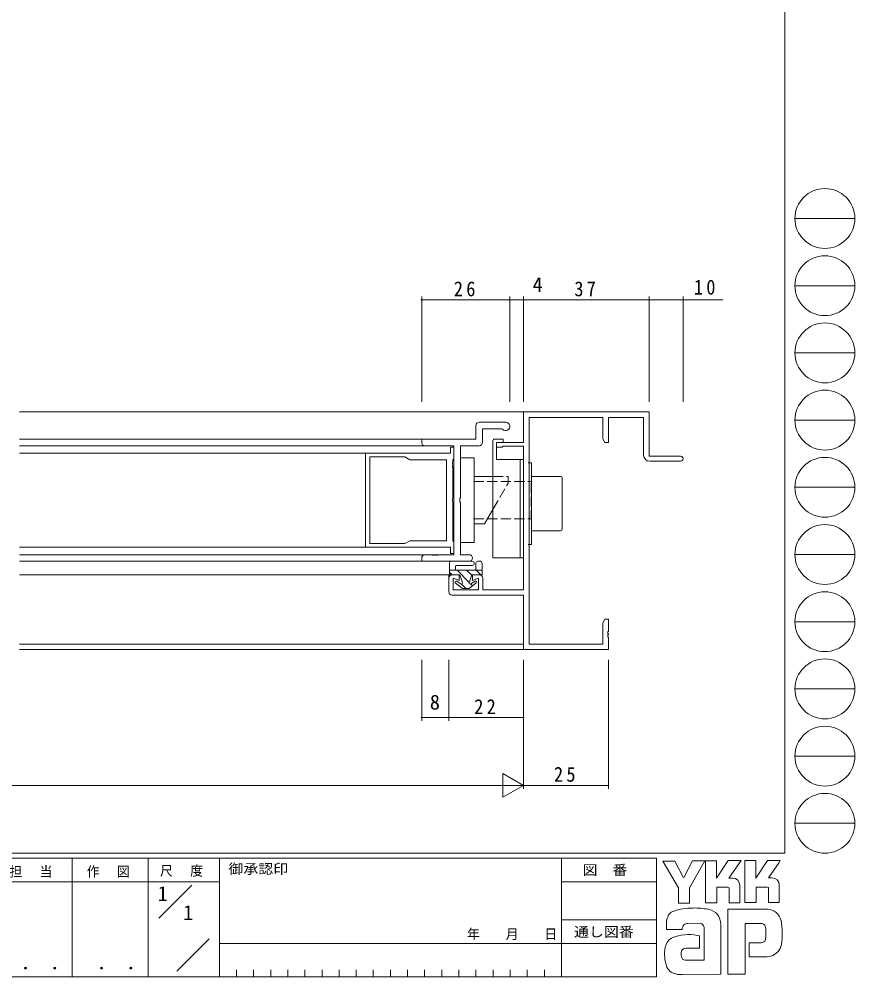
# Model space of a CAD drawing. Units: millimetres on the paper. Extents: x -420 to 373, y -297 to 267.
# Drawn here: x 126.7 to 372.9, y -297 to -14.9 of the extents above; entities that cross this region are included whole.
import ezdxf
from ezdxf.enums import TextEntityAlignment as Align

# ---------------------------------------------------------------- set-up
doc = ezdxf.new("R2010")
doc.units = ezdxf.units.MM
doc.linetypes.add('DASHED3', pattern=[4, 3, -1])
for name, color, linetype, lineweight in [('0-1_YKK_ZWAK', 7, 'Continuous', 9), ('0-3_YKK_11', 7, 'Continuous', 9), ('0-4_YKK_12', 2, 'Continuous', 9), ('0-5_YKK_13', 4, 'Continuous', 9), ('0-6_YKK_D', 6, 'Continuous', 9)]:
    doc.layers.add(name, color=color, linetype=linetype, lineweight=lineweight)
doc.layers.add('0-2_USER1', color=3, linetype='Continuous')
doc.styles.add('ＭＳ ゴシック', font='')
doc.styles.get('ＭＳ ゴシック').set_extended_font_data('MS Gothic')

msp = doc.modelspace()

# ---------------------------------------------------------------- linework, layer by layer
at = {"layer": '0-1_YKK_ZWAK'}
for p, q in [((352.3, 264.4), (352.3, -260.6)), ((355.276, -73.616), (372.916, -73.616)), ((355.276, -93.412), (372.916, -93.412)), ((355.276, -113.208), (372.916, -113.208)), ((355.276, -133.004), (372.916, -133.004)), ((355.276, -152.8), (372.916, -152.8)), ((355.276, -172.596), (372.916, -172.596)), ((355.276, -192.392), (372.916, -192.392)), ((355.276, -212.188), (372.916, -212.188)), ((355.276, -231.984), (372.916, -231.984)), ((355.276, -251.78), (372.916, -251.78)), ((352.3, -260.6), (-417.7, -260.6)), ((314.5, -262), (-417.7, -262)), ((142.3, -262), (142.3, -297)), ((164.7, -262), (164.7, -297)), ((185.7, -262), (185.7, -297)), ((286.5, -262), (286.5, -297)), ((314.5, -262), (314.5, -297)), ((316.337, -262.906), (319.851, -262.906)), ((320.932, -270.799), (316.337, -262.906)), ((325.136, -262.798), (322.581, -267.771)), ((328.96, -275.231), (328.96, -262.825)), ((340.474, -262.717), (343.745, -262.717)), ((340.474, -275.123), (340.474, -262.717)), ((347.178, -262.717), (350.962, -262.717)), ((350.583, -263.365), (347.461, -267.825)), ((350.962, -262.717), (350.583, -263.365)), ((336.879, -267.906), (335.84, -267.906)), ((348.501, -267.825), (347.461, -267.825)), ((165.684, -268.999), (97.5, -268.999)), ((165.684, -268.999), (185.7, -268.999)), ((167.87, -279.736), (177.564, -270.043)), ((286.5, -269), (314.5, -269)), ((335.474, -270.582), (332.284, -270.582)), ((339.042, -270.069), (339.042, -275.15)), ((343.88, -270.555), (343.88, -275.123)), ((347.069, -270.555), (343.88, -270.555)), ((347.502, -270.717), (347.069, -270.555)), ((347.502, -275.096), (347.502, -270.717)), ((350.664, -270.069), (350.664, -275.096)), ((343.88, -275.123), (340.474, -275.123)), ((347.502, -275.046), (347.553, -275.096)), ((350.664, -275.096), (347.502, -275.096)), ((347.124, -277.096), (335.528, -277.096)), ((335.528, -277.096), (335.528, -296.206)), ((286.5, -280.199), (314.5, -280.199)), ((317.418, -283.07), (317.418, -281.141)), ((327.446, -281.205), (323.748, -281.275)), ((333.42, -281.583), (333.42, -296.179)), ((340.555, -281.259), (345.204, -281.259)), ((340.555, -296.206), (340.555, -281.259)), ((322.067, -283.07), (317.418, -283.07)), ((328.527, -292.071), (328.527, -282.34)), ((346.673, -282.756), (346.691, -285.391)), ((173.172, -295.345), (182.696, -285.821)), ((185.7, -287.2), (286.5, -287.2)), ((314.5, -287.199), (286.5, -287.199)), ((341.772, -286.989), (341.772, -291.125)), ((345.313, -286.989), (341.772, -286.989)), ((327.176, -288.53), (323.181, -288.535)), ((322.905, -292.071), (328.527, -292.071)), ((328.095, -292.071), (328.446, -292.071)), ((328.527, -292.07), (328.528, -292.071)), ((341.772, -291.125), (347.097, -291.125)), ((347.097, -291.125), (348.178, -290.882)), ((190.74, -294.9), (190.74, -297)), ((195.78, -294.9), (195.78, -297)), ((200.82, -294.9), (200.82, -297)), ((205.86, -294.9), (205.86, -297)), ((210.9, -294.9), (210.9, -297)), ((215.94, -294.9), (215.94, -297)), ((220.98, -294.9), (220.98, -297)), ((226.02, -294.9), (226.02, -297)), ((231.06, -294.9), (231.06, -297)), ((236.1, -294.9), (236.1, -297)), ((241.14, -294.9), (241.14, -297)), ((246.18, -294.9), (246.18, -297)), ((251.22, -294.9), (251.22, -297)), ((256.26, -294.9), (256.26, -297)), ((261.3, -294.9), (261.3, -297)), ((266.34, -294.9), (266.34, -297)), ((271.38, -294.9), (271.38, -297)), ((276.42, -294.9), (276.42, -297)), ((281.46, -294.9), (281.46, -297)), ((333.42, -296.179), (333.095, -296.233)), ((-417.7, -297), (314.5, -297)), ((322.067, -296.26), (320.58, -296.26)), ((333.095, -296.233), (322.067, -296.26))]:
    msp.add_line(p, q, dxfattribs=at)
for points in [[(319.851, -262.906), (322.364, -267.609), (322.581, -267.771)], [(325.136, -262.798), (328.762, -262.798), (324.229, -270.826)], [(328.96, -262.825), (332.176, -262.825), (332.176, -267.923), (335.555, -262.771)], [(335.555, -262.771), (339.38, -262.771), (335.84, -267.906)], [(343.745, -262.717), (343.745, -267.908), (347.178, -262.717)], [(324.229, -270.826), (324.229, -275.258), (320.932, -275.258), (320.932, -270.799)], [(332.284, -270.582), (332.284, -275.231), (328.96, -275.231)], [(339.042, -275.15), (335.906, -275.15), (335.906, -270.744), (335.474, -270.582)], [(326.473, -284.773), (327.176, -284.935), (327.176, -288.53)], [(335.528, -296.206), (339.772, -296.206), (340.555, -296.206)]]:
    msp.add_lwpolyline(points, dxfattribs=at)
for centre in [(364.096, -73.616), (364.096, -93.412), (364.096, -113.208), (364.096, -133.004), (364.096, -152.8), (364.096, -172.596), (364.096, -192.392), (364.096, -212.188), (364.096, -231.984), (364.096, -251.78)]:
    msp.add_circle(centre, 8.82, dxfattribs=at)
for centre, radius, start, end in [((336.879, -270.069), 2.163, 0.00165, 89.99603), ((348.501, -269.988), 2.163, 0.00165, 89.99603), ((320.106, -280.055), 2.444, 109.02126, 161.51263), ((325.222, -294.401), 17.68, 89.89165, 109.30847), ((325.741, -297.463), 20.748, 78.78009, 91.46938), ((329.03, -281.496), 4.449, 40.66422, 80.31693), ((328.809, -281.485), 4.612, 358.78058, 38.76563), ((346.972, -281.44), 4.341, 14.44571, 87.08746), ((322.459, -281.166), 5.037, 158.41083, 179.71774), ((324.175, -283.007), 2.109, 138.46381, 181.71359), ((323.615, -282.971), 1.701, 85.50551, 126.78038), ((326.956, -282.754), 1.625, 14.75519, 72.44994), ((345.365, -282.479), 1.229, 16.43123, 96.91661), ((330.666, -284.187), 20.86, 350.99026, 10.67624), ((324.02, -297.854), 13.309, 79.38097, 112.05824), ((343.031, -283.208), 3.673, 4.93422, 17.03551), ((320.927, -288.927), 3.908, 121.8271, 169.08475), ((345.314, -285.684), 1.306, 269.95467, 342.90144), ((343.01, -285.041), 3.697, 343.6902, 354.75362), ((347.035, -286.745), 4.291, 285.4429, 349.90448), ((327.949, -290.395), 11.082, 168.76372, 199.80078), ((324.082, -290.328), 2.369, 171.08202, 216.71922), ((323.19, -289.979), 1.445, 90.33952, 178.03638), ((323.15, -290.565), 1.526, 230.97279, 260.7549), ((320.94, -292.443), 3.823, 207.31435, 263.59464)]:
    msp.add_arc(centre, radius, start, end, dxfattribs=at)
at = {"layer": '0-3_YKK_11'}
for p, q in [((275.3, -130.6), (312.3, -130.6)), ((275.3, -139.6), (275.3, -130.6)), ((298.67, -132.23), (276.93, -132.23)), ((276.93, -132.23), (276.93, -198.97)), ((298.67, -138.509), (298.67, -132.23)), ((300.3, -132.23), (300.3, -139.6)), ((310.67, -132.23), (300.3, -132.23)), ((310.67, -143.3), (310.67, -132.23)), ((312.3, -130.6), (312.3, -143.6)), ((261.301, -134.6), (261.301, -138.6)), ((270.051, -133.6), (262.301, -133.6)), ((263.251, -135.55), (268.866, -135.55)), ((263.251, -139.55), (263.251, -135.55)), ((268.866, -135.55), (269.096, -135.656)), ((245.301, -138.6), (245.301, -139.55)), ((261.301, -138.6), (245.301, -138.6)), ((246.301, -140.55), (254.801, -140.55)), ((253.799, -140.95), (253.799, -142.75)), ((254.799, -140.95), (253.799, -140.95)), ((254.799, -144.38), (254.799, -140.95)), ((254.801, -140.55), (254.801, -172.65)), ((256.751, -140.55), (262.251, -140.55)), ((256.751, -155.858), (256.751, -140.55)), ((267.3, -139.6), (275.3, -139.6)), ((267.3, -141), (267.3, -139.6)), ((269, -141), (267.3, -141)), ((269.3, -140.7), (269, -141)), ((275.3, -140.7), (269.3, -140.7)), ((275.3, -182.97), (275.3, -140.7)), ((299.3, -139.6), (298.67, -138.509)), ((300.3, -139.6), (299.3, -139.6)), ((228.799, -142.75), (228.799, -156.6)), ((253.799, -142.75), (228.799, -142.75)), ((229.999, -169.35), (229.999, -143.85)), ((229.999, -143.85), (240.362, -143.85)), ((229.999, -169.35), (229.999, -143.85)), ((240.362, -143.85), (241.799, -144.68)), ((312.3, -143.6), (321.55, -143.6)), ((241.799, -144.68), (252.569, -144.68)), ((252.569, -144.68), (252.569, -168.52)), ((254.379, -145.375), (254.499, -145.192)), ((254.379, -145.925), (254.379, -145.375)), ((254.499, -146.108), (254.379, -145.925)), ((254.379, -146.375), (254.499, -146.192)), ((254.379, -146.925), (254.379, -146.375)), ((254.499, -144.68), (254.799, -144.38)), ((254.499, -145.192), (254.499, -144.68)), ((254.499, -146.192), (254.499, -146.108)), ((321.55, -145.1), (312.47, -145.1)), ((254.499, -147.108), (254.379, -146.925)), ((254.499, -156.142), (254.499, -147.108)), ((228.799, -156.6), (228.799, -170.45)), ((254.379, -156.325), (254.499, -156.142)), ((254.379, -156.875), (254.379, -156.325)), ((254.499, -157.058), (254.379, -156.875)), ((254.499, -168.52), (254.499, -157.058)), ((256.563, -156.136), (256.751, -155.858)), ((256.563, -157.063), (256.563, -156.136)), ((256.751, -157.342), (256.563, -157.063)), ((256.751, -172.65), (256.751, -157.342)), ((241.799, -168.52), (240.362, -169.35)), ((252.569, -168.52), (241.799, -168.52)), ((254.799, -168.82), (254.499, -168.52)), ((254.799, -172.25), (254.799, -168.82)), ((228.799, -170.45), (253.799, -170.45)), ((240.362, -169.35), (229.999, -169.35)), ((253.799, -170.45), (253.799, -172.25)), ((245.301, -173.65), (245.301, -174.6)), ((245.301, -174.6), (259.326, -174.6)), ((248.337, -172.65), (246.301, -172.65)), ((248.521, -172.77), (248.337, -172.65)), ((249.071, -172.77), (248.521, -172.77)), ((249.254, -172.65), (249.071, -172.77)), ((249.337, -172.65), (249.254, -172.65)), ((249.521, -172.77), (249.337, -172.65)), ((250.071, -172.77), (249.521, -172.77)), ((250.254, -172.65), (250.071, -172.77)), ((254.801, -172.65), (250.254, -172.65)), ((253.799, -172.25), (254.799, -172.25)), ((259.326, -172.65), (256.751, -172.65)), ((253.3, -183.6), (253.3, -179.6)), ((254.3, -178.6), (256.3, -178.6)), ((254.6, -179.6), (254.6, -182.97)), ((256.3, -180.219), (254.6, -179.6)), ((256.3, -178.6), (256.3, -180.219)), ((260.3, -178.6), (262.3, -178.6)), ((260.3, -180.219), (260.3, -178.6)), ((262, -179.6), (260.3, -180.219)), ((262, -182.97), (262, -179.6)), ((263.3, -179.6), (263.3, -182.97)), ((254.6, -182.97), (262, -182.97)), ((263.3, -182.97), (275.3, -182.97)), ((275.3, -184.6), (254.3, -184.6)), ((275.3, -200.6), (275.3, -184.6)), ((298.67, -192.691), (299.3, -191.6)), ((299.3, -191.6), (300.3, -191.6)), ((300.3, -191.6), (300.3, -195.142)), ((298.67, -198.97), (298.67, -192.691)), ((300.3, -195.142), (300.18, -195.325)), ((300.18, -195.325), (300.18, -195.875)), ((300.18, -195.875), (300.3, -196.058)), ((300.3, -196.142), (300.18, -196.325)), ((300.18, -196.325), (300.18, -196.875)), ((300.18, -196.875), (300.3, -197.058)), ((300.3, -196.058), (300.3, -196.142)), ((300.3, -197.058), (300.3, -200.6)), ((276.93, -198.97), (298.67, -198.97)), ((300.3, -200.6), (275.3, -200.6))]:
    msp.add_line(p, q, dxfattribs=at)
for centre, radius, start, end in [((262.301, -134.6), 1, 90, 179.99998), ((270.051, -134.85), 1.25, 220.17789, 89.99997), ((246.301, -139.55), 1, 180, 269.99998), ((262.251, -139.55), 1, 270, 359.99998), ((312.47, -143.3), 1.8, 180, 269.99998), ((321.55, -144.35), 0.75, 269.99998, 90), ((246.301, -173.65), 1, 90, 179.99998), ((259.326, -173.625), 0.975, 0, 89.99998), ((259.326, -173.625), 0.975, 269.99985, 359.99983), ((254.3, -179.6), 1, 90, 179.99998), ((262.3, -179.6), 1, 0, 89.99998), ((254.3, -183.6), 1, 180, 269.99998)]:
    msp.add_arc(centre, radius, start, end, dxfattribs=at)
at = {"layer": '0-4_YKK_12'}
for p, q in [((275.401, -130.6), (126.8, -130.6)), ((250.776, -138.6), (126.8, -138.6)), ((254.501, -140.55), (126.8, -140.55)), ((253.499, -142.75), (126.8, -142.75)), ((253.499, -170.45), (126.8, -170.45)), ((254.501, -172.65), (126.8, -172.65)), ((250.776, -174.6), (126.8, -174.6)), ((253.3, -178.6), (126.8, -178.6)), ((253.3, -178.6), (253.3, -179.6)), ((275.3, -198.97), (126.8, -198.97)), ((275.6, -200.6), (126.8, -200.6))]:
    msp.add_line(p, q, dxfattribs=at)
at = {"layer": '0-5_YKK_13'}
for p, q in [((266.299, -173.6), (266.3, -139.051)), ((266.797, -138.6), (269.297, -138.601)), ((269.298, -139.6), (269.298, -138.6)), ((256.751, -144.1), (260.749, -144.1)), ((260.748, -144.1), (260.748, -169.1)), ((274.3, -144.6), (274.3, -173.6)), ((276.7, -145.6), (277.7, -145.6)), ((277.7, -145.6), (277.7, -169.6)), ((260.748, -149.6), (266.3, -149.6)), ((277.7, -149.6), (286.2, -149.6)), ((286.7, -150.1), (286.7, -165.1)), ((263.82, -163.6), (266.299, -159.305)), ((260.749, -163.6), (263.82, -163.6)), ((277.7, -165.6), (286.2, -165.6)), ((256.751, -169.1), (260.749, -169.1)), ((276.7, -169.6), (277.7, -169.6)), ((260.2, -174.6), (254, -174.6)), ((261.8, -174.6), (262.6, -174.6)), ((266.299, -173.6), (275.3, -173.6)), ((253.5, -178.6), (253.5, -175.1)), ((253.5, -177.2), (263.1, -177.2)), ((255.3, -176), (255.3, -177.2)), ((255.5, -175.8), (260.2, -175.8)), ((259.343, -180.825), (255.719, -177.2)), ((260.061, -178.714), (258.547, -177.2)), ((261.3, -177.2), (261.3, -175.1)), ((262.775, -178.6), (261.375, -177.2)), ((263.1, -175.1), (263.1, -178.6)), ((254.29, -178.6), (253.5, -177.81)), ((256.5, -178.6), (253.5, -178.6)), ((256.84, -181.254), (255.56, -180.446)), ((256.5, -178.6), (257.284, -180.903)), ((260.1, -178.6), (259.316, -180.903)), ((259.76, -181.254), (261.04, -180.446)), ((263.1, -178.6), (260.1, -178.6)), ((255.213, -180.935), (257.3, -182.6)), ((258.29, -182.6), (256.99, -181.3)), ((259.3, -182.6), (257.3, -182.6)), ((261.387, -180.935), (259.3, -182.6)), ((260.311, -181.793), (259.768, -181.249))]:
    msp.add_line(p, q, dxfattribs=at)
at = {"layer": '0-5_YKK_13', "linetype": 'DASHED3'}
for p, q in [((260.598, -151.1), (277.598, -151.1)), ((266.299, -159.305), (270.748, -151.601)), ((266.3, -149.6), (270.747, -149.6)), ((270.749, -149.601), (270.749, -151.6)), ((277.598, -151.6), (277.598, -162.1)), ((260.598, -162.1), (277.598, -162.1))]:
    msp.add_line(p, q, dxfattribs=at)
at = {"layer": '0-5_YKK_13'}
msp.add_lwpolyline([(267.301, -140.7), (267.301, -144.6), (275.301, -144.6)], dxfattribs=at)
for centre, radius, start, end in [((266.797, -139.1), 0.5, 90, 180.06297), ((286.2, -150.1), 0.5, 0, 90), ((286.2, -165.1), 0.5, 270, 0), ((254, -175.1), 0.5, 90, 180), ((260.2, -175.2), 0.6, 270, 90), ((261.8, -175.1), 0.5, 90, 180), ((262.6, -175.1), 0.5, 0, 90), ((255.5, -176), 0.2, 90, 180), ((255.4, -180.7), 0.3, 57.75244, 231.41034), ((261.2, -180.7), 0.3, 308.58965, 122.24754), ((257, -181), 0.3, 237.75244, 18.79733), ((259.6, -181), 0.3, 161.20265, 302.24754)]:
    msp.add_arc(centre, radius, start, end, dxfattribs=at)
at = {"layer": '0-6_YKK_D'}
for p, q in [((245.301, -127.6), (245.301, -96.6)), ((245.301, -97.6), (271.301, -97.6)), ((271.301, -127.6), (271.301, -96.6)), ((271.301, -127.6), (271.301, -96.6)), ((271.301, -97.6), (275.3, -97.6)), ((275.3, -127.6), (275.3, -96.6)), ((275.3, -127.6), (275.3, -96.6)), ((275.3, -97.6), (312.3, -97.6)), ((275.3, -97.6), (282.2, -97.6)), ((312.3, -127.6), (312.3, -96.6)), ((312.3, -127.6), (312.3, -96.6)), ((312.3, -97.6), (322.3, -97.6)), ((322.3, -127.6), (322.3, -96.6)), ((322.3, -97.6), (334.04, -97.6)), ((245.301, -203.6), (245.301, -221.6)), ((253.3, -203.6), (253.3, -221.6)), ((253.3, -203.6), (253.3, -221.6)), ((275.3, -203.6), (275.3, -221.6)), ((275.3, -203.6), (275.3, -241.6)), ((275.3, -203.6), (275.3, -241.6)), ((300.3, -203.6), (300.3, -241.6)), ((253.3, -220.6), (245.301, -220.6)), ((275.3, -220.6), (253.3, -220.6)), ((269.238, -237.1), (269.238, -244.1)), ((275.3, -240.6), (269.238, -237.1)), ((-17.7, -240.6), (268.3, -240.6)), ((275.3, -240.6), (263.176, -240.6)), ((275.3, -240.6), (269.238, -244.1)), ((300.3, -240.6), (275.3, -240.6))]:
    msp.add_line(p, q, dxfattribs=at)
for centre, start, end in [((245.301, -97.6), 0, 180), ((245.301, -97.6), 180, 0), ((271.301, -97.6), 0, 180), ((271.301, -97.6), 0, 180), ((271.301, -97.6), 180, 0), ((271.301, -97.6), 180, 0), ((275.3, -97.6), 0, 180), ((275.3, -97.6), 0, 180), ((275.3, -97.6), 180, 0), ((275.3, -97.6), 180, 0), ((312.3, -97.6), 0, 180), ((312.3, -97.6), 0, 180), ((312.3, -97.6), 180, 0), ((312.3, -97.6), 180, 0), ((322.3, -97.6), 0, 180), ((322.3, -97.6), 180, 0), ((245.301, -220.6), 0, 180), ((245.301, -220.6), 180, 0), ((253.3, -220.6), 0, 180), ((253.3, -220.6), 0, 180), ((253.3, -220.6), 180, 0), ((253.3, -220.6), 180, 0), ((275.3, -220.6), 0, 180), ((275.3, -220.6), 180, 0), ((300.3, -240.6), 0, 180), ((300.3, -240.6), 180, 0)]:
    msp.add_arc(centre, 0.106, start, end, dxfattribs=at)

# ---------------------------------------------------------------- texts
at = {"layer": '0-1_YKK_ZWAK', "style": 'ＭＳ ゴシック', "width": 1.1}
for s, p in [('御承認印', (188.367, -267.533)), ('図\u3000番', (292.698, -267.862)), ('通し図番', (290.179, -286.085))]:
    msp.add_text(s, height=2.933, dxfattribs=at).set_placement(p, align=Align.BOTTOM_LEFT)
at = {"layer": '0-1_YKK_ZWAK', "color": 3, "style": 'ＭＳ ゴシック', "width": 1.15}
for p in [(124.355, -295.946), (146.755, -295.946)]:
    msp.add_text(' ． ．', height=3.666, dxfattribs=at).set_placement(p, align=Align.BOTTOM_LEFT)
at = {"layer": '0-1_YKK_ZWAK', "char_height": 2.933, "attachment_point": 7, "style": 'ＭＳ ゴシック'}
for s, insert in [('\\T1.17;\\W0.95;担\\~\\~当', (123.855, -267.78)), ('\\T1.17;\\W0.95;作\\~\\~図', (146.62, -267.762)), ('\\T1.17;\\W0.95;尺\\~\\~度', (168.212, -267.537)), ('\\T1.2;\\W0.95;年\\~\\~\\~月\\~\\~\\~日', (258.676, -286.169))]:
    msp.add_mtext(s, dxfattribs=dict(at, insert=insert))
at = {"layer": '0-2_USER1', "style": 'ＭＳ ゴシック'}
for p in [(167.5, -275.999), (175.033, -281.599)]:
    msp.add_text('1', height=4.399, dxfattribs=at).set_placement(p, align=Align.BOTTOM_LEFT)
at = {"layer": '0-6_YKK_D', "color": 3, "style": 'ＭＳ ゴシック'}
for s, p in [('4', (278, -96.6)), ('8', (247.7, -219.6))]:
    msp.add_text(s, height=4.399, dxfattribs=at).set_placement(p, align=Align.BOTTOM_LEFT)
at = {"layer": '0-6_YKK_D', "color": 3, "char_height": 4.399, "attachment_point": 7, "style": 'ＭＳ ゴシック'}
for s, insert in [('\\T1.36;\\W0.9;26', (254.781, -96.6)), ('\\T1.36;\\W0.9;37', (290.28, -96.6)), ('\\T1.36;\\W0.9;10', (325.5, -96.1)), ('\\T1.36;\\W0.9;22', (260.78, -219.6)), ('\\T1.36;\\W0.9;25', (284.28, -239.6))]:
    msp.add_mtext(s, dxfattribs=dict(at, insert=insert))

doc.saveas('drawing.dxf')
